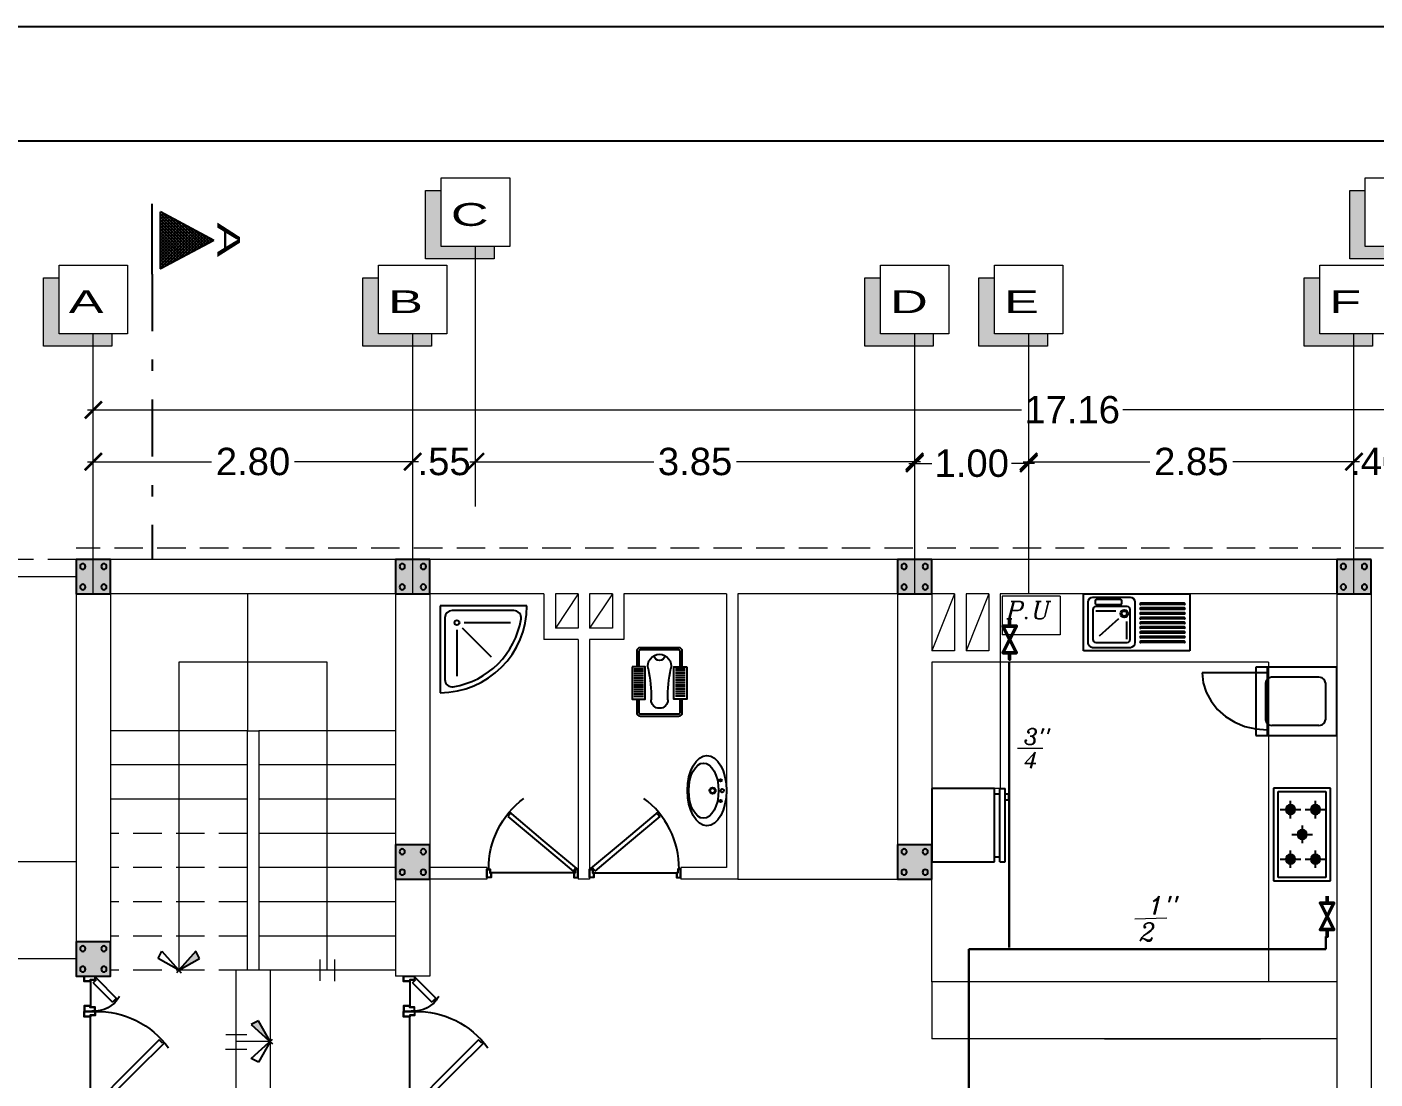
# Model space of a CAD drawing. Header units: millimetres. Extents: x 2647 to 3008, y 1750 to 1934.
# Drawn here: x 2853.67 to 2865.49, y 1867.25 to 1876.47 of the extents above; entities that cross this region are included whole.
import ezdxf

# ---------------------------------------------------------------- set-up
doc = ezdxf.new("R2010")
doc.units = ezdxf.units.MM
for name, pattern in [('ACAD_ISO02W100', [15, 12, -3]), ('DASHDOT', [1, 0.5, -0.25, 0, -0.25]), ('HIDDEN', [0.375, 0.25, -0.125])]:
    doc.linetypes.add(name, pattern=pattern)
for name, color, linetype, lineweight in [('.1', 164, 'Continuous', 5), ('0000eleman', 4, 'Continuous', 13), ('E-elec', 140, 'Continuous', 5)]:
    doc.layers.add(name, color=color, linetype=linetype, lineweight=lineweight)
doc.layers.add('01', color=1, linetype='Continuous')
doc.layers.add('D', color=135, linetype='Continuous')
doc.styles.add('ITALIC', font='ITALIC.SHX', dxfattribs={"oblique": 15})
doc.styles.add('ITALICC', font='italicc')
doc.styles.add('KA', font='swissck.ttf', dxfattribs={"oblique": 15, "height": 0.25})
doc.styles.get("Standard").update_dxf_attribs({"font": 'arial.ttf'})
doc.dimstyles.new('STANDARD$0', dxfattribs={"dimtxt": 0.15, "dimasz": 0.05, "dimexe": 0.05, "dimexo": 0.05, "dimgap": 0.05, "dimtad": 0, "dimzin": 0, "dimdsep": 46, "dimtxsty": 'Standard', "dimblk": 'DOT', "dimcen": 0.05, "dimdle": 0.05, "dimclrd": 256, "dimclre": 256, "dimclrt": 7, "dimadec": 0, "dimazin": 0, "dimtfac": 1, "dimtix": 1, "dimtofl": 0, "dimtmove": 1, "dimatfit": 0, "dimldrblk": 'OBLIQUE', "dimfxl": 0.05, "dimtolj": 1, "dimtzin": 0, "dimlwd": -1, "dimlwe": -1, "dimarcsym": 0})
pattern_1 = [(0, (1000000, 1000000), (0, 1000000), [1e-05, -1000000])]

# ---------------------------------------------------------------- blocks, each defined once
blk = doc.blocks.new('*X9')
at = {"color": 0}
for p, q in [((5.78, 15.379), (6.01, 15.609)), ((5.841, 15.493), (5.992, 15.644)), ((5.903, 15.608), (5.973, 15.678)), ((6.113, 15.419), (5.91, 15.621)), ((6.051, 15.533), (5.929, 15.656)), ((5.99, 15.648), (5.947, 15.69)), ((5.472, 14.806), (6.103, 15.437)), ((5.497, 14.778), (6.122, 15.402)), ((5.534, 14.92), (6.085, 15.471)), ((5.55, 14.778), (6.14, 15.368)), ((5.595, 15.035), (6.066, 15.506)), ((5.657, 15.149), (6.047, 15.54)), ((5.718, 15.264), (6.029, 15.575)), ((6.382, 14.778), (5.78, 15.38)), ((6.435, 14.778), (5.799, 15.414)), ((6.42, 14.846), (5.817, 15.449)), ((6.359, 14.96), (5.836, 15.483)), ((6.297, 15.075), (5.854, 15.518)), ((6.236, 15.189), (5.873, 15.552)), ((6.174, 15.304), (5.891, 15.587)), ((5.603, 14.778), (6.159, 15.333)), ((6.011, 14.778), (5.651, 15.138)), ((5.656, 14.778), (6.177, 15.299)), ((6.064, 14.778), (5.669, 15.173)), ((6.117, 14.778), (5.688, 15.207)), ((6.17, 14.778), (5.706, 15.242)), ((5.709, 14.778), (6.196, 15.264)), ((6.223, 14.778), (5.725, 15.276)), ((6.276, 14.778), (5.743, 15.311)), ((6.329, 14.778), (5.762, 15.345)), ((5.762, 14.778), (6.214, 15.23)), ((5.815, 14.778), (6.233, 15.195)), ((5.868, 14.778), (6.251, 15.161)), ((5.921, 14.778), (6.27, 15.126)), ((5.64, 14.778), (5.521, 14.897)), ((5.693, 14.778), (5.539, 14.931)), ((5.746, 14.778), (5.558, 14.966)), ((5.799, 14.778), (5.576, 15)), ((5.852, 14.778), (5.595, 15.035)), ((5.905, 14.778), (5.614, 15.069)), ((5.958, 14.778), (5.632, 15.104)), ((5.974, 14.778), (6.288, 15.092)), ((6.027, 14.778), (6.307, 15.057)), ((6.08, 14.778), (6.325, 15.023)), ((6.133, 14.778), (6.344, 14.988)), ((6.186, 14.778), (6.362, 14.954)), ((6.239, 14.778), (6.381, 14.919)), ((5.481, 14.778), (5.465, 14.793)), ((5.534, 14.778), (5.484, 14.828)), ((5.587, 14.778), (5.502, 14.862)), ((6.292, 14.778), (6.399, 14.885)), ((6.345, 14.778), (6.418, 14.85)), ((6.399, 14.778), (6.437, 14.816)), ((6.452, 14.778), (6.455, 14.781))]:
    blk.add_line(p, q, dxfattribs=at)
blk = doc.blocks.new('SEC1')
for p, q in [((2.795, 0.54), (2.545, 0.074)), ((2.795, 0.54), (3.045, 0.074)), ((2.5, 0), (3.115, 0)), ((2.545, 0.074), (3.045, 0.074))]:
    blk.add_line(p, q)
at = {"linetype": 'DASHDOT'}
blk.add_line((2.5, 0), (0, 0), dxfattribs=at)
at = {"xscale": -0.5, "yscale": 0.5, "zscale": 0.5}
blk.add_blockref('*X9', (5.773, -7.315), dxfattribs=at)
blk = doc.blocks.new('door 100 40 ali')
at = {"color": 0, "linetype": 'Continuous'}
for p, q in [((0.383, 0.407), (0.754, 0.719)), ((0.77, 0.67), (0.413, 0.371)), ((0.759, 0.713), (0.744, 0.701)), ((0.745, 0.7), (0.77, 0.67)), ((0.014, 0.098), (0.383, 0.407)), ((0.413, 0.371), (0.056, 0.071)), ((0.031, 0.102), (0.019, 0.092)), ((0.056, 0.071), (0.031, 0.102))]:
    blk.add_line(p, q, dxfattribs=at)
blk.add_line((0.014, 0.098), (0.019, 0.092))
at = {"color": 0}
blk.add_line((0.046, 0.052), (0.954, 0.052), dxfattribs=at)
at = {"color": 0, "linetype": 'Continuous'}
for points in [[(0.046, 0.052), (0.046, 0), (0, 0), (0, 0.092), (0.034, 0.092), (0.034, 0.052)], [(0.044, 0.051), (0.044, 0.002), (0.002, 0.002), (0.002, 0.09), (0.032, 0.09), (0.032, 0.051)], [(0.954, 0.052), (0.954, 0), (1, 0), (1, 0.092), (0.966, 0.092), (0.966, 0.052)], [(0.956, 0.051), (0.956, 0.002), (0.998, 0.002), (0.998, 0.09), (0.968, 0.09), (0.968, 0.051)]]:
    blk.add_lwpolyline(points, close=True, dxfattribs=at)
blk.add_arc((0.029, 0.103), 0.951, 359.3821, 53.5532, dxfattribs=at)
blk = doc.blocks.new('DBLDR120K')
at = {"linetype": 'Continuous'}
for p, q in [((-1.18, -0.096), (-1.186, -0.102)), ((-1.186, -0.102), (-0.995, -0.293)), ((-1.169, -0.107), (-1.18, -0.096)), ((-1.14, -0.078), (-1.169, -0.107)), ((-0.403, -0.42), (-0.06, -0.078)), ((-0.014, -0.102), (-0.368, -0.455)), ((-0.06, -0.078), (-0.031, -0.107)), ((-0.031, -0.107), (-0.02, -0.096)), ((-0.02, -0.096), (-0.014, -0.102)), ((-1, -0.276), (-0.971, -0.247)), ((-0.989, -0.287), (-1, -0.276)), ((-0.995, -0.293), (-0.989, -0.287)), ((-0.639, -0.657), (-0.403, -0.42)), ((-0.368, -0.455), (-0.615, -0.703)), ((-0.61, -0.686), (-0.639, -0.657)), ((-0.621, -0.697), (-0.61, -0.686)), ((-0.615, -0.703), (-0.621, -0.697))]:
    blk.add_line(p, q, dxfattribs=at)
for p, q in [((-1.152, -0.055), (-0.938, -0.055)), ((-1.14, -0.078), (-0.971, -0.247)), ((-0.048, -0.055), (-0.842, -0.055))]:
    blk.add_line(p, q)
for points in [[(-1.152, -0.055), (-1.152, 0), (-1.2, 0), (-1.2, -0.096), (-1.164, -0.096), (-1.164, -0.055)], [(-0.938, -0.055), (-0.938, 0), (-0.89, 0), (-0.89, -0.096), (-0.926, -0.096), (-0.926, -0.055)], [(-0.842, -0.055), (-0.842, 0), (-0.89, 0), (-0.89, -0.096), (-0.854, -0.096), (-0.854, -0.055)], [(-0.048, -0.055), (-0.048, 0), (0, 0), (0, -0.096), (-0.036, -0.096), (-0.036, -0.055)], [(-1.154, -0.053), (-1.154, -0.002), (-1.198, -0.002), (-1.198, -0.094), (-1.166, -0.094), (-1.166, -0.053)], [(-0.936, -0.053), (-0.936, -0.002), (-0.892, -0.002), (-0.892, -0.094), (-0.924, -0.094), (-0.924, -0.053)], [(-0.844, -0.053), (-0.844, -0.002), (-0.888, -0.002), (-0.888, -0.094), (-0.856, -0.094), (-0.856, -0.053)], [(-0.046, -0.053), (-0.046, -0.002), (-0.002, -0.002), (-0.002, -0.094), (-0.034, -0.094), (-0.034, -0.053)]]:
    blk.add_lwpolyline(points, close=True, dxfattribs=at)
for centre, radius, start, end in [((-1.665, -0.111), 0.776, 8.0415, 8.1907), ((-0.114, -0.111), 0.776, 171.8093, 171.9585), ((-1.154, -0.082), 0.264, 300.4974, 3.1415), ((-0.114, -0.111), 0.776, 178.9285, 233.9661)]:
    blk.add_arc(centre, radius, start, end)
blk = doc.blocks.new('FL3')
blk.add_hatch(color=256).paths.add_polyline_path([(0, 0), (0.149, -0.167), (0.181, -0.102)])
for p, q in [((0, 0), (-0.181, -0.102)), ((-0.149, -0.167), (0.02, 0.022)), ((0.149, -0.167), (-0.02, 0.022)), ((0, 0), (0.181, -0.102)), ((-0.181, -0.102), (-0.149, -0.167)), ((0.181, -0.102), (0.149, -0.167))]:
    blk.add_line(p, q)
blk = doc.blocks.new('SHENAJ')
blk.add_hatch(color=256).paths.add_polyline_path([(0, 0.25), (-0.25, 0.25), (-0.25, 0), (0, 0)])
blk.add_lwpolyline([(-0.25, 0.25), (0, 0.25), (0, 0), (-0.25, 0)], close=True)
for centre in [(-0.2021, 0.2), (-0.0479, 0.2), (-0.2021, 0.05), (-0.0479, 0.05)]:
    blk.add_circle(centre, 0.02)
blk = doc.blocks.new('_ArchTick')
at = {"color": 0, "linetype": 'ByBlock', "const_width": 0.15}
blk.add_lwpolyline([(-0.5, -0.5), (0.5, 0.5)], dxfattribs=at)
blk = doc.blocks.new('*D221')
at = {"layer": '.1', "ltscale": 0.9, "transparency": 16777216}
for p, q in [((2854.254, 1873.112), (2854.254, 1873.312)), ((2871.414, 1873.112), (2871.414, 1873.312)), ((2854.204, 1873.112), (2862.391, 1873.112)), ((2871.464, 1873.112), (2863.278, 1873.112))]:
    blk.add_line(p, q, dxfattribs=at)
at = {"layer": 'Defpoints', "color": 0, "ltscale": 0.9, "transparency": 16777216}
for p in [(2854.254, 1873.092), (2871.414, 1873.112), (2871.414, 1873.092)]:
    blk.add_point(p, dxfattribs=at)
at = {"layer": '.1', "ltscale": 0.9, "transparency": 16777216, "xscale": 0.15, "yscale": 0.15, "zscale": 0.15, "rotation": 180}
blk.add_blockref('_ArchTick', (2854.254, 1873.112), dxfattribs=at)
at = {"layer": '.1', "ltscale": 0.9, "transparency": 16777216, "xscale": 0.15, "yscale": 0.15, "zscale": 0.15}
blk.add_blockref('_ArchTick', (2871.414, 1873.112), dxfattribs=at)
at = {"layer": '.1', "color": 7, "lineweight": 5, "ltscale": 0.9, "transparency": 16777216, "insert": (2862.834, 1873.112), "char_height": 0.24, "attachment_point": 5}
blk.add_mtext('17.16', dxfattribs=at)
blk = doc.blocks.new('*D222')
at = {"layer": '.1', "ltscale": 0.9, "transparency": 16777216}
for p, q in [((2854.254, 1872.658), (2854.254, 1872.858)), ((2857.054, 1872.658), (2857.054, 1872.858)), ((2854.204, 1872.658), (2855.291, 1872.658)), ((2857.104, 1872.658), (2856.018, 1872.658))]:
    blk.add_line(p, q, dxfattribs=at)
at = {"layer": 'Defpoints', "color": 0, "ltscale": 0.9, "transparency": 16777216}
for p in [(2857.054, 1872.658), (2854.254, 1872.639), (2857.054, 1872.639)]:
    blk.add_point(p, dxfattribs=at)
at = {"layer": '.1', "ltscale": 0.9, "transparency": 16777216, "xscale": 0.15, "yscale": 0.15, "zscale": 0.15, "rotation": 180}
blk.add_blockref('_ArchTick', (2854.254, 1872.658), dxfattribs=at)
at = {"layer": '.1', "ltscale": 0.9, "transparency": 16777216, "xscale": 0.15, "yscale": 0.15, "zscale": 0.15}
blk.add_blockref('_ArchTick', (2857.054, 1872.658), dxfattribs=at)
at = {"layer": '.1', "color": 7, "lineweight": 5, "ltscale": 0.9, "transparency": 16777216, "insert": (2855.654, 1872.658), "char_height": 0.24, "attachment_point": 5}
blk.add_mtext('2.80', dxfattribs=at)
blk = doc.blocks.new('*D223')
at = {"layer": '.1', "ltscale": 0.9, "transparency": 16777216}
for p, q in [((2857.054, 1872.658), (2857.054, 1872.858)), ((2857.604, 1872.658), (2857.604, 1872.858)), ((2857.054, 1872.658), (2856.904, 1872.658)), ((2857.604, 1872.658), (2857.754, 1872.658))]:
    blk.add_line(p, q, dxfattribs=at)
at = {"layer": 'Defpoints', "color": 0, "ltscale": 0.9, "transparency": 16777216}
for p in [(2857.604, 1872.658), (2857.604, 1872.658), (2857.054, 1872.639)]:
    blk.add_point(p, dxfattribs=at)
at = {"layer": '.1', "ltscale": 0.9, "transparency": 16777216, "xscale": 0.15, "yscale": 0.15, "zscale": 0.15}
blk.add_blockref('_ArchTick', (2857.054, 1872.658), dxfattribs=at)
at = {"layer": '.1', "ltscale": 0.9, "transparency": 16777216, "xscale": 0.15, "yscale": 0.15, "zscale": 0.15, "rotation": 180}
blk.add_blockref('_ArchTick', (2857.604, 1872.658), dxfattribs=at)
at = {"layer": '.1', "color": 7, "lineweight": 5, "ltscale": 0.9, "transparency": 16777216, "insert": (2857.329, 1872.658), "char_height": 0.24, "attachment_point": 5}
blk.add_mtext('.55', dxfattribs=at)
blk = doc.blocks.new('*D224')
at = {"layer": '.1', "ltscale": 0.9, "transparency": 16777216}
for p, q in [((2857.604, 1872.658), (2857.604, 1872.858)), ((2861.454, 1872.658), (2861.454, 1872.858)), ((2857.554, 1872.658), (2859.167, 1872.658)), ((2861.504, 1872.658), (2859.892, 1872.658))]:
    blk.add_line(p, q, dxfattribs=at)
at = {"layer": 'Defpoints', "color": 0, "ltscale": 0.9, "transparency": 16777216}
for p in [(2857.604, 1872.658), (2861.454, 1872.658), (2861.454, 1872.658)]:
    blk.add_point(p, dxfattribs=at)
at = {"layer": '.1', "ltscale": 0.9, "transparency": 16777216, "xscale": 0.15, "yscale": 0.15, "zscale": 0.15, "rotation": 180}
blk.add_blockref('_ArchTick', (2857.604, 1872.658), dxfattribs=at)
at = {"layer": '.1', "ltscale": 0.9, "transparency": 16777216, "xscale": 0.15, "yscale": 0.15, "zscale": 0.15}
blk.add_blockref('_ArchTick', (2861.454, 1872.658), dxfattribs=at)
at = {"layer": '.1', "color": 7, "lineweight": 5, "ltscale": 0.9, "transparency": 16777216, "insert": (2859.529, 1872.658), "char_height": 0.24, "attachment_point": 5}
blk.add_mtext('3.85', dxfattribs=at)
blk = doc.blocks.new('*D225')
at = {"layer": '.1', "ltscale": 0.9, "transparency": 16777216}
for p, q in [((2862.454, 1872.658), (2862.454, 1872.858)), ((2865.304, 1872.658), (2865.304, 1872.858)), ((2862.404, 1872.658), (2863.515, 1872.658)), ((2865.354, 1872.658), (2864.244, 1872.658))]:
    blk.add_line(p, q, dxfattribs=at)
at = {"layer": 'Defpoints', "color": 0, "ltscale": 0.9, "transparency": 16777216}
for p in [(2862.454, 1872.658), (2865.304, 1872.658), (2865.304, 1872.658)]:
    blk.add_point(p, dxfattribs=at)
at = {"layer": '.1', "ltscale": 0.9, "transparency": 16777216, "xscale": 0.15, "yscale": 0.15, "zscale": 0.15, "rotation": 180}
blk.add_blockref('_ArchTick', (2862.454, 1872.658), dxfattribs=at)
at = {"layer": '.1', "ltscale": 0.9, "transparency": 16777216, "xscale": 0.15, "yscale": 0.15, "zscale": 0.15}
blk.add_blockref('_ArchTick', (2865.304, 1872.658), dxfattribs=at)
at = {"layer": '.1', "color": 7, "lineweight": 5, "ltscale": 0.9, "transparency": 16777216, "insert": (2863.879, 1872.658), "char_height": 0.24, "attachment_point": 5}
blk.add_mtext('2.85', dxfattribs=at)
blk = doc.blocks.new('*D226')
at = {"layer": '.1', "ltscale": 0.9, "transparency": 16777216}
for p, q in [((2865.304, 1872.658), (2865.304, 1872.858)), ((2865.704, 1872.658), (2865.704, 1872.858)), ((2865.304, 1872.658), (2865.154, 1872.658)), ((2865.704, 1872.658), (2865.854, 1872.658))]:
    blk.add_line(p, q, dxfattribs=at)
at = {"layer": 'Defpoints', "color": 0, "ltscale": 0.9, "transparency": 16777216}
for p in [(2865.304, 1872.658), (2865.704, 1872.658), (2865.704, 1872.658)]:
    blk.add_point(p, dxfattribs=at)
at = {"layer": '.1', "ltscale": 0.9, "transparency": 16777216, "xscale": 0.15, "yscale": 0.15, "zscale": 0.15}
blk.add_blockref('_ArchTick', (2865.304, 1872.658), dxfattribs=at)
at = {"layer": '.1', "ltscale": 0.9, "transparency": 16777216, "xscale": 0.15, "yscale": 0.15, "zscale": 0.15, "rotation": 180}
blk.add_blockref('_ArchTick', (2865.704, 1872.658), dxfattribs=at)
at = {"layer": '.1', "color": 7, "lineweight": 5, "ltscale": 0.9, "transparency": 16777216, "insert": (2865.504, 1872.658), "char_height": 0.24, "attachment_point": 5}
blk.add_mtext('.40', dxfattribs=at)
blk = doc.blocks.new('REFREJRATOR')
at = {"linetype": 'Continuous'}
for p, q in [((0, 0), (-0.643, 0)), ((-0.643, 0), (-0.643, -0.551)), ((0, -0.551), (0, 0)), ((-0.643, -0.551), (0, -0.551)), ((-0.597, -0.551), (-0.597, -0.597)), ((-0.046, -0.551), (-0.046, -0.597)), ((-0.643, -0.597), (-0.643, -0.643)), ((-0.643, -0.597), (0, -0.597)), ((-0.643, -0.643), (0, -0.643)), ((-0.101, -0.671), (-0.101, -0.643)), ((-0.047, -0.671), (-0.101, -0.671)), ((-0.047, -0.643), (-0.047, -0.671)), ((0, -0.597), (0, -0.643))]:
    blk.add_line(p, q, dxfattribs=at)
blk = doc.blocks.new('G')
at = {"linetype": 'Continuous'}
h = blk.add_hatch(color=0, dxfattribs=at)
h.paths.add_polyline_path([(0.188, -0.191), (0.188, -0.149), (0.23, -0.149, -0.414214)])
h.paths.add_polyline_path([(0.23, -0.149), (0.188, -0.149), (0.188, -0.107, -0.414214)])
h.paths.add_polyline_path([(0.188, -0.149), (0.146, -0.149, -0.414214), (0.188, -0.107)])
h.paths.add_polyline_path([(0.188, -0.191, -0.414214), (0.146, -0.149), (0.188, -0.149)])
h = blk.add_hatch(color=0, dxfattribs=at)
h.paths.add_polyline_path([(0.623, -0.191), (0.623, -0.149), (0.665, -0.149, -0.414214)])
h.paths.add_polyline_path([(0.665, -0.149), (0.623, -0.149), (0.623, -0.107, -0.414214)])
h.paths.add_polyline_path([(0.623, -0.149), (0.582, -0.149, -0.414214), (0.623, -0.107)])
h.paths.add_polyline_path([(0.623, -0.191, -0.414214), (0.582, -0.149), (0.623, -0.149)])
h = blk.add_hatch(color=0, dxfattribs=at)
h.paths.add_polyline_path([(0.406, -0.209), (0.406, -0.251), (0.447, -0.251, 0.414214)])
h.paths.add_polyline_path([(0.447, -0.251), (0.406, -0.251), (0.406, -0.292, 0.414214)])
h.paths.add_polyline_path([(0.406, -0.251), (0.364, -0.251, 0.414214), (0.406, -0.292)])
h.paths.add_polyline_path([(0.406, -0.209, 0.414214), (0.364, -0.251), (0.406, -0.251)])
h = blk.add_hatch(color=0, dxfattribs=at)
h.paths.add_polyline_path([(0.188, -0.328), (0.188, -0.369), (0.23, -0.369, 0.414214)])
h.paths.add_polyline_path([(0.23, -0.369), (0.188, -0.369), (0.188, -0.411, 0.414214)])
h.paths.add_polyline_path([(0.188, -0.369), (0.146, -0.369, 0.414214), (0.188, -0.411)])
h.paths.add_polyline_path([(0.188, -0.328, 0.414214), (0.146, -0.369), (0.188, -0.369)])
h = blk.add_hatch(color=0, dxfattribs=at)
h.paths.add_polyline_path([(0.623, -0.328), (0.623, -0.369), (0.665, -0.369, 0.414214)])
h.paths.add_polyline_path([(0.665, -0.369), (0.623, -0.369), (0.623, -0.411, 0.414214)])
h.paths.add_polyline_path([(0.623, -0.369), (0.582, -0.369, 0.414214), (0.623, -0.411)])
h.paths.add_polyline_path([(0.623, -0.328, 0.414214), (0.582, -0.369), (0.623, -0.369)])
at = {"color": 0, "linetype": 'Continuous'}
for p, q in [((0, 0), (0.812, 0)), ((0, -0.5), (0, 0)), ((0.812, 0), (0.812, -0.5)), ((0.782, -0.042), (0.03, -0.042)), ((0.03, -0.042), (0.03, -0.459)), ((0.188, -0.059), (0.188, -0.239)), ((0.623, -0.059), (0.623, -0.239)), ((0.782, -0.459), (0.782, -0.042)), ((0.265, -0.149), (0.112, -0.149)), ((0.406, -0.161), (0.406, -0.341)), ((0.7, -0.149), (0.547, -0.149)), ((0.188, -0.279), (0.188, -0.459)), ((0.329, -0.251), (0.482, -0.251)), ((0.623, -0.279), (0.623, -0.459)), ((0.03, -0.459), (0.782, -0.459)), ((0.265, -0.369), (0.112, -0.369)), ((0.7, -0.369), (0.547, -0.369)), ((0.812, -0.5), (0, -0.5))]:
    blk.add_line(p, q, dxfattribs=at)
for centre in [(0.188, -0.149), (0.623, -0.149), (0.406, -0.251), (0.188, -0.369), (0.623, -0.369)]:
    blk.add_circle(centre, 0.0417, dxfattribs=at)
blk = doc.blocks.new('S')
at = {"color": 0, "linetype": 'Continuous'}
for p, q in [((-0.5, 0), (-0.5, 0.932)), ((-0.5, 0.932), (0, 0.932)), ((-0.419, 0.884), (-0.419, 0.501)), ((-0.406, 0.884), (-0.406, 0.501)), ((-0.377, 0.884), (-0.377, 0.501)), ((-0.364, 0.884), (-0.364, 0.501)), ((-0.335, 0.884), (-0.335, 0.501)), ((-0.323, 0.884), (-0.323, 0.501)), ((-0.294, 0.884), (-0.294, 0.501)), ((-0.281, 0.884), (-0.281, 0.501)), ((-0.252, 0.884), (-0.252, 0.501)), ((-0.239, 0.884), (-0.239, 0.501)), ((-0.21, 0.884), (-0.21, 0.501)), ((-0.198, 0.884), (-0.198, 0.501)), ((-0.169, 0.884), (-0.169, 0.501)), ((-0.156, 0.884), (-0.156, 0.501)), ((-0.127, 0.884), (-0.127, 0.501)), ((-0.114, 0.884), (-0.114, 0.501)), ((-0.085, 0.884), (-0.085, 0.501)), ((-0.073, 0.884), (-0.073, 0.501)), ((0, 0.932), (0, 0)), ((-0.469, 0.411), (-0.469, 0.08)), ((-0.073, 0.453), (-0.427, 0.453)), ((-0.389, 0.383), (-0.389, 0.107)), ((-0.1, 0.409), (-0.363, 0.409)), ((-0.259, 0.377), (-0.103, 0.377)), ((-0.075, 0.107), (-0.075, 0.383)), ((-0.031, 0.08), (-0.031, 0.411)), ((-0.452, 0.324), (-0.452, 0.114)), ((-0.42, 0.336), (-0.44, 0.336)), ((-0.408, 0.114), (-0.408, 0.324)), ((-0.347, 0.283), (-0.347, 0.109)), ((-0.132, 0.141), (-0.284, 0.309)), ((0, 0), (-0.5, 0)), ((-0.44, 0.102), (-0.42, 0.102)), ((-0.427, 0.038), (-0.073, 0.038)), ((-0.363, 0.081), (-0.1, 0.081))]:
    blk.add_line(p, q, dxfattribs=at)
for radius in [0.034, 0.0223]:
    blk.add_circle((-0.327, 0.357), radius, dxfattribs=at)
for centre, radius, start, end in [((-0.412, 0.884), 0.00625, 360, 180), ((-0.371, 0.884), 0.00625, 360, 180), ((-0.329, 0.884), 0.00625, 360, 180), ((-0.287, 0.884), 0.00625, 360, 180), ((-0.246, 0.884), 0.00625, 360, 180), ((-0.204, 0.884), 0.00625, 360, 180), ((-0.162, 0.884), 0.00625, 360, 180), ((-0.121, 0.884), 0.00625, 360, 180), ((-0.079, 0.884), 0.00625, 360, 180), ((-0.412, 0.501), 0.00625, 180, 0), ((-0.371, 0.501), 0.00625, 180, 0), ((-0.329, 0.501), 0.00625, 180, 0), ((-0.287, 0.501), 0.00625, 180, 0), ((-0.246, 0.501), 0.00625, 180, 0), ((-0.204, 0.501), 0.00625, 180, 0), ((-0.162, 0.501), 0.00625, 180, 0), ((-0.121, 0.501), 0.00625, 180, 0), ((-0.079, 0.501), 0.00625, 180, 0), ((-0.427, 0.411), 0.0418, 90, 180), ((-0.363, 0.383), 0.0257, 90, 180), ((-0.1, 0.383), 0.0257, 0, 90), ((-0.073, 0.411), 0.0418, 0, 90), ((-0.44, 0.324), 0.0124, 90, 180), ((-0.42, 0.324), 0.0124, 0, 90), ((-0.427, 0.08), 0.0418, 180, 270), ((-0.44, 0.114), 0.0124, 180, 270), ((-0.42, 0.114), 0.0124, 270, 0), ((-0.363, 0.107), 0.0257, 180, 270), ((-0.1, 0.107), 0.0257, 270, 0), ((-0.073, 0.08), 0.0418, 270, 0)]:
    blk.add_arc(centre, radius, start, end, dxfattribs=at)
blk = doc.blocks.new('PL_WASHERDRYER_VERT')
at = {"linetype": 'Continuous'}
h = blk.add_hatch(dxfattribs=at)
h.set_pattern_fill('EMPTY_FILL', color=0, scale=1000000.0, style=0)
h.set_pattern_definition(pattern_1)
h.paths.add_polyline_path([(0, 0.71), (0.6, 0.71), (0.6, 0), (0, 0)], flags=0)
at = {"color": 0, "linetype": 'ByBlock'}
for p, q in [((0.6, 0.71), (0, 0.71)), ((0, 0.71), (0, 0)), ((0.6, 0), (0.6, 0.71)), ((0.137, 0.611), (0.463, 0.611)), ((0.087, 0.554), (0.087, 0.138)), ((0.512, 0.554), (0.512, 0.142)), ((0, 0.099), (0.6, 0.099)), ((0, 0), (0.6, 0)), ((0.05, 0.099), (0.05, -0.469)), ((0.142, 0.085), (0.463, 0.085))]:
    blk.add_line(p, q, dxfattribs=at)
for points in [[(0.137, 0.611), (0.112, 0.603), (0.094, 0.582), (0.087, 0.554)], [(0.512, 0.554), (0.506, 0.582), (0.488, 0.603), (0.463, 0.611)], [(0.087, 0.138), (0.096, 0.11), (0.116, 0.091), (0.142, 0.085)], [(0.463, 0.085), (0.488, 0.093), (0.506, 0.114), (0.512, 0.142)], [(0.05, -0.469), (0.137, -0.46), (0.221, -0.434), (0.3, -0.392), (0.371, -0.336), (0.433, -0.266), (0.483, -0.185), (0.52, -0.095), (0.542, 0.001), (0.55, 0.099)]]:
    blk.add_lwpolyline(points, dxfattribs=at)
blk = doc.blocks.new('RUSHY03')
at = {"linetype": 'Continuous'}
for centre, radius in [((0, 0), 0.015), ((-0.09, -0.014), 0.01), ((0, -0.085), 0.0273), ((0, -0.085), 0.021), ((0.09, -0.014), 0.01)]:
    blk.add_circle(centre, radius, dxfattribs=at)
for centre, major_axis, ratio in [((0, -0.134), (0.308, 0), 0.556234), ((0, -0.163), (0.242, 0), 0.538462)]:
    blk.add_ellipse(centre, major_axis=major_axis, ratio=ratio, dxfattribs=at)
blk = doc.blocks.new('KHALAF')
at = {"linetype": 'Continuous'}
for p, q in [((-0.462, -0.185), (-0.378, -0.185)), ((-0.462, -0.205), (-0.378, -0.205)), ((-0.462, -0.225), (-0.378, -0.225)), ((-0.013, -0.185), (-0.097, -0.185)), ((-0.013, -0.205), (-0.097, -0.205)), ((-0.013, -0.225), (-0.097, -0.225)), ((-0.462, -0.245), (-0.378, -0.245)), ((-0.462, -0.265), (-0.378, -0.265)), ((-0.462, -0.285), (-0.378, -0.285)), ((-0.462, -0.305), (-0.378, -0.305)), ((-0.462, -0.325), (-0.378, -0.325)), ((-0.462, -0.345), (-0.378, -0.345)), ((-0.013, -0.245), (-0.097, -0.245)), ((-0.013, -0.265), (-0.097, -0.265)), ((-0.013, -0.285), (-0.097, -0.285)), ((-0.013, -0.305), (-0.097, -0.305)), ((-0.013, -0.325), (-0.097, -0.325)), ((-0.013, -0.345), (-0.097, -0.345)), ((-0.462, -0.365), (-0.378, -0.365)), ((-0.462, -0.385), (-0.378, -0.385)), ((-0.462, -0.405), (-0.378, -0.405)), ((-0.462, -0.425), (-0.378, -0.425)), ((-0.013, -0.365), (-0.097, -0.365)), ((-0.013, -0.385), (-0.097, -0.385)), ((-0.013, -0.405), (-0.097, -0.405)), ((-0.013, -0.425), (-0.097, -0.425))]:
    blk.add_line(p, q, dxfattribs=at)
for points in [[(-0.438, -0.168), (-0.438, -0.031, -0.414214), (-0.408, -0.001), (-0.068, -0.001, -0.414214), (-0.038, -0.031), (-0.038, -0.168, -0.414214)], [(-0.418, -0.168), (-0.418, -0.031, -0.414214), (-0.408, -0.021), (-0.068, -0.021, -0.414214), (-0.058, -0.031), (-0.058, -0.168, -0.414214)], [(-0.038, -0.453), (-0.038, -0.571, -0.414214), (-0.068, -0.601), (-0.408, -0.601, -0.414214), (-0.438, -0.571), (-0.438, -0.453)], [(-0.058, -0.453), (-0.058, -0.571, -0.414214), (-0.068, -0.581), (-0.408, -0.581, -0.414214), (-0.418, -0.571)], [(-0.418, -0.571), (-0.418, -0.453, -0.414214)]]:
    blk.add_lwpolyline(points, format="xyb", dxfattribs=at)
for points in [[(-0.477, -0.168), (-0.477, -0.453), (-0.364, -0.453), (-0.364, -0.168)], [(0.002, -0.168), (0.002, -0.453), (-0.111, -0.453), (-0.111, -0.168)]]:
    blk.add_lwpolyline(points, close=True, dxfattribs=at)
for centre, radius, start, end in [((-0.238, -0.162), 0.103, 90, 192.2454), ((-0.238, -0.065), 0.0484, 186.9447, 353.0553), ((-0.238, -0.162), 0.103, 347.7546, 90), ((-1.509, -0.438), 1.199, 359.0688, 12.2454), ((1.034, -0.438), 1.199, 167.7546, 180.9312), ((-0.238, -0.459), 0.0733, 179.0688, 270), ((-0.238, -0.459), 0.0733, 270, 0.9312)]:
    blk.add_arc(centre, radius, start, end, dxfattribs=at)
blk = doc.blocks.new('PL_SHOWER_TRAY_CORNER')
at = {"linetype": 'Continuous'}
h = blk.add_hatch(dxfattribs=at)
h.set_pattern_fill('EMPTY_FILL', color=0, scale=1000000.0, style=0)
h.set_pattern_definition(pattern_1)
h.paths.add_polyline_path([(-0.45, 0), (-0.45, 0.9, -0.414214), (0.45, 0)], flags=0)
at = {"color": 0, "linetype": 'ByBlock'}
for p, q in [((-0.45, 0.9), (-0.45, 0)), ((-0.4, 0.765), (-0.4, 0.125)), ((-0.275, 0.25), (-0.275, 0.729)), ((-0.222, 0.228), (0.08, 0.53)), ((-0.2, 0.175), (0.279, 0.175)), ((-0.45, 0), (0.45, 0)), ((-0.325, 0.05), (0.315, 0.05))]:
    blk.add_line(p, q, dxfattribs=at)
blk.add_circle((-0.275, 0.175), 0.025, dxfattribs=at)
for centre, radius, start, end in [((-0.45, 0), 0.9, 360, 90), ((-0.325, 0.765), 0.075, 80.7182, 180), ((-0.45, 0), 0.85, 9.2818, 80.7182), ((-0.325, 0.125), 0.075, 180, 270), ((0.315, 0.125), 0.075, 270, 9.2818)]:
    blk.add_arc(centre, radius, start, end, dxfattribs=at)
blk = doc.blocks.new('*D236')
at = {"layer": '.1', "ltscale": 0.9, "transparency": 16777216}
for p, q in [((2861.454, 1872.643), (2861.454, 1872.843)), ((2862.454, 1872.643), (2862.454, 1872.843)), ((2861.404, 1872.643), (2861.604, 1872.643)), ((2862.504, 1872.643), (2862.304, 1872.643))]:
    blk.add_line(p, q, dxfattribs=at)
at = {"layer": 'Defpoints', "color": 0, "ltscale": 0.9, "transparency": 16777216}
for p in [(2861.454, 1872.571), (2862.454, 1872.643), (2862.454, 1872.571)]:
    blk.add_point(p, dxfattribs=at)
at = {"layer": '.1', "ltscale": 0.9, "transparency": 16777216, "xscale": 0.15, "yscale": 0.15, "zscale": 0.15, "rotation": 180}
blk.add_blockref('_ArchTick', (2861.454, 1872.643), dxfattribs=at)
at = {"layer": '.1', "ltscale": 0.9, "transparency": 16777216, "xscale": 0.15, "yscale": 0.15, "zscale": 0.15}
blk.add_blockref('_ArchTick', (2862.454, 1872.643), dxfattribs=at)
at = {"layer": '.1', "color": 7, "lineweight": 5, "ltscale": 0.9, "transparency": 16777216, "insert": (2861.954, 1872.643), "char_height": 0.24, "attachment_point": 5}
blk.add_mtext('1.00', dxfattribs=at)
blk = doc.blocks.new('A$C6A796476')
at = {"color": 4}
for p, q in [((-0.4, 0.3), (-0.4, -0.3)), ((-0.4, 0.3), (0, 0.3)), ((0, 0.3), (0, -0.3)), ((-0.4, -0.3), (0, -0.3))]:
    blk.add_line(p, q, dxfattribs=at)
at = {"color": 4, "linetype": 'Continuous', "style": 'ITALICC'}
blk.add_text('P.U', height=0.18, rotation=90, dxfattribs=at).set_placement((-0.164, -0.253))
blk = doc.blocks.new('A$C56EA35F8')
at = {"color": 4, "xscale": 0.0069824999955017, "yscale": 0.0069824999955017, "zscale": 0.0069824999955017, "rotation": 180}
blk.add_blockref('A$C6A796476', (0.001197, -0.000898), dxfattribs=at)
blk = doc.blocks.new('kadr')
at = {"ltscale": 0.01}
for p, q in [((280.693, -212.825), (250.993, -212.825)), ((279.193, -213.825), (252.493, -213.825))]:
    blk.add_line(p, q, dxfattribs=at)
blk = doc.blocks.new('bb')
at = {"color": 1, "linetype": 'ACAD_ISO02W100', "lineweight": 20}
blk.add_blockref('kadr', (63.098, 15.786), dxfattribs=at)

msp = doc.modelspace()

# ---------------------------------------------------------------- hatches: boundary and pattern name
at = {"layer": 'D', "linetype": 'Continuous', "lineweight": 5}
for points in [[(2857.767, 1874.436), (2857.767, 1874.545), (2857.304, 1874.545), (2857.304, 1875.035), (2857.167, 1875.035), (2857.167, 1874.436)], [(2865.867, 1874.436), (2865.867, 1874.545), (2865.404, 1874.545), (2865.404, 1875.035), (2865.267, 1875.035), (2865.267, 1874.436)], [(2854.417, 1873.671), (2854.417, 1873.78), (2853.954, 1873.78), (2853.954, 1874.27), (2853.817, 1874.27), (2853.817, 1873.671)], [(2857.217, 1873.671), (2857.217, 1873.78), (2856.754, 1873.78), (2856.754, 1874.27), (2856.617, 1874.27), (2856.617, 1873.671)], [(2861.617, 1873.671), (2861.617, 1873.78), (2861.154, 1873.78), (2861.154, 1874.27), (2861.017, 1874.27), (2861.017, 1873.671)], [(2862.617, 1873.671), (2862.617, 1873.78), (2862.154, 1873.78), (2862.154, 1874.27), (2862.017, 1874.27), (2862.017, 1873.671)], [(2865.467, 1873.671), (2865.467, 1873.78), (2865.004, 1873.78), (2865.004, 1874.27), (2864.867, 1874.27), (2864.867, 1873.671)]]:
    msp.add_hatch(color=8, dxfattribs=at).paths.add_polyline_path(points)

# ---------------------------------------------------------------- linework, layer by layer
at = {"color": 8, "linetype": 'HIDDEN', "lineweight": 5}
for p, q in [((2871.564, 1871.899), (2854.104, 1871.899)), ((2854.104, 1871.799), (2853.404, 1871.799)), ((2855.604, 1869.399), (2854.404, 1869.399)), ((2855.604, 1869.099), (2854.404, 1869.099)), ((2855.604, 1868.799), (2854.404, 1868.799)), ((2855.604, 1868.499), (2854.404, 1868.499)), ((2855.604, 1868.199), (2854.404, 1868.199))]:
    msp.add_line(p, q, dxfattribs=at)
at = {"color": 8, "lineweight": 5}
for p, q in [((2865.454, 1871.799), (2854.104, 1871.799)), ((2854.104, 1871.799), (2854.104, 1868.149)), ((2865.454, 1871.799), (2865.454, 1861.049)), ((2856.904, 1871.499), (2854.404, 1871.499)), ((2854.404, 1871.499), (2854.404, 1868.149)), ((2856.904, 1871.499), (2856.904, 1868.149)), ((2858.204, 1871.499), (2857.204, 1871.499)), ((2857.204, 1871.499), (2857.204, 1869.099)), ((2858.204, 1871.499), (2858.204, 1871.099)), ((2858.504, 1871.499), (2858.304, 1871.499)), ((2858.304, 1871.499), (2858.304, 1871.199)), ((2858.504, 1871.499), (2858.504, 1871.199)), ((2858.804, 1871.499), (2858.604, 1871.499)), ((2858.604, 1871.499), (2858.604, 1871.199)), ((2858.804, 1871.499), (2858.804, 1871.199)), ((2859.804, 1871.499), (2858.904, 1871.499)), ((2858.904, 1871.499), (2858.904, 1871.099)), ((2859.804, 1871.499), (2859.804, 1869.099)), ((2861.304, 1871.499), (2859.904, 1871.499)), ((2859.904, 1871.499), (2859.904, 1868.999)), ((2861.304, 1871.499), (2861.304, 1868.999)), ((2861.804, 1871.499), (2861.604, 1871.499)), ((2861.604, 1871.499), (2861.604, 1870.999)), ((2861.804, 1871.499), (2861.804, 1870.999)), ((2862.104, 1871.499), (2861.904, 1871.499)), ((2861.904, 1871.499), (2861.904, 1870.999)), ((2862.104, 1871.499), (2862.104, 1870.999)), ((2865.154, 1871.499), (2862.204, 1871.499)), ((2862.204, 1871.499), (2862.204, 1870.899)), ((2865.154, 1871.499), (2865.154, 1861.828)), ((2858.504, 1871.199), (2858.304, 1871.199)), ((2858.804, 1871.199), (2858.604, 1871.199)), ((2858.504, 1871.099), (2858.204, 1871.099)), ((2858.504, 1871.099), (2858.504, 1868.999)), ((2858.904, 1871.099), (2858.604, 1871.099)), ((2858.604, 1871.099), (2858.604, 1868.999)), ((2861.804, 1870.999), (2861.604, 1870.999)), ((2861.604, 1870.899), (2861.604, 1868.999)), ((2862.204, 1870.899), (2861.604, 1870.899)), ((2862.104, 1870.999), (2861.904, 1870.999)), ((2857.704, 1869.099), (2857.204, 1869.099)), ((2857.704, 1868.999), (2857.204, 1868.999)), ((2857.204, 1868.999), (2857.204, 1868.149)), ((2857.704, 1869.099), (2857.704, 1868.999)), ((2858.604, 1868.999), (2858.504, 1868.999)), ((2859.804, 1869.099), (2859.404, 1869.099)), ((2859.404, 1869.099), (2859.404, 1868.999)), ((2859.904, 1868.999), (2859.404, 1868.999)), ((2861.604, 1868.999), (2861.304, 1868.999)), ((2854.404, 1868.149), (2854.104, 1868.149)), ((2857.204, 1868.149), (2856.904, 1868.149)), ((2864.484, 1867.599), (2862.334, 1867.599)), ((2863.117, 1867.599), (2864.484, 1867.599))]:
    msp.add_line(p, q, dxfattribs=at)
at = {"color": 8, "lineweight": 5, "ltscale": 0.9}
for p, q in [((2858.504, 1871.499), (2858.304, 1871.199)), ((2858.804, 1871.499), (2858.604, 1871.199)), ((2861.804, 1871.499), (2861.604, 1870.999)), ((2862.104, 1871.499), (2861.904, 1870.999)), ((2864.554, 1870.899), (2862.204, 1870.899)), ((2862.204, 1870.899), (2862.204, 1869.792)), ((2864.554, 1870.899), (2864.554, 1868.099)), ((2862.204, 1869.792), (2861.604, 1869.792)), ((2859.904, 1868.999), (2861.304, 1868.999)), ((2861.604, 1868.099), (2861.604, 1868.999)), ((2865.154, 1868.099), (2861.604, 1868.099)), ((2861.604, 1868.099), (2861.604, 1867.599)), ((2865.154, 1867.599), (2861.604, 1867.599))]:
    msp.add_line(p, q, dxfattribs=at)
at = {"color": 6, "linetype": 'Continuous', "lineweight": 30, "ltscale": 0.03}
for p, q in [((2862.282, 1870.906), (2862.282, 1868.398)), ((2865.057, 1868.385), (2865.057, 1868.494)), ((2861.93, 1859.044), (2861.93, 1868.385)), ((2861.93, 1868.385), (2865.057, 1868.385))]:
    msp.add_line(p, q, dxfattribs=at)
at = {"layer": '0000eleman', "color": 4, "lineweight": 13}
msp.add_line((2863.663, 1868.657), (2863.383, 1868.646), dxfattribs=at)
at = {"layer": '0000eleman', "color": 4, "lineweight": 50}
for points in [[(2862.286, 1871.274), (2862.286, 1871.216), (2862.228, 1871.216), (2862.345, 1870.983), (2862.286, 1870.983), (2862.286, 1870.924), (2862.286, 1870.983), (2862.228, 1870.983), (2862.345, 1871.216), (2862.286, 1871.216)], [(2865.07, 1868.848), (2865.07, 1868.789), (2865.011, 1868.789), (2865.128, 1868.556), (2865.07, 1868.556), (2865.07, 1868.498), (2865.07, 1868.556), (2865.011, 1868.556), (2865.128, 1868.789), (2865.07, 1868.789)]]:
    msp.add_lwpolyline(points, dxfattribs=at)
at = {"layer": '01', "color": 4, "lineweight": 20}
msp.add_line((2862.356, 1870.146), (2862.576, 1870.146), dxfattribs=at)
at = {"layer": 'D', "color": 8, "linetype": 'Continuous', "lineweight": 5}
for p, q in [((2857.604, 1872.264), (2857.604, 1874.545)), ((2854.254, 1871.499), (2854.254, 1873.78)), ((2857.054, 1871.499), (2857.054, 1873.78)), ((2861.454, 1871.499), (2861.454, 1873.78)), ((2862.454, 1871.499), (2862.454, 1873.78)), ((2865.304, 1871.499), (2865.304, 1873.78)), ((2854.104, 1871.649), (2851.823, 1871.649)), ((2855.604, 1871.499), (2855.604, 1870.299)), ((2856.304, 1870.899), (2855.004, 1870.899)), ((2855.004, 1870.899), (2855.004, 1868.199)), ((2856.304, 1868.199), (2856.304, 1870.899)), ((2855.604, 1870.299), (2854.404, 1870.299)), ((2856.904, 1870.299), (2855.704, 1870.299)), ((2855.604, 1869.999), (2854.404, 1869.999)), ((2856.904, 1869.999), (2855.704, 1869.999)), ((2855.604, 1869.699), (2854.404, 1869.699)), ((2856.904, 1869.699), (2855.704, 1869.699)), ((2856.904, 1869.399), (2855.704, 1869.399)), ((2854.104, 1869.149), (2851.823, 1869.149)), ((2856.904, 1869.099), (2855.704, 1869.099)), ((2856.904, 1868.799), (2855.704, 1868.799)), ((2856.904, 1868.499), (2855.704, 1868.499)), ((2854.104, 1868.299), (2851.823, 1868.299)), ((2856.243, 1868.107), (2856.243, 1868.293)), ((2856.37, 1868.105), (2856.37, 1868.293)), ((2855.504, 1868.199), (2855.504, 1866.949)), ((2856.904, 1868.199), (2855.704, 1868.199)), ((2855.804, 1868.199), (2855.804, 1866.949)), ((2855.416, 1867.635), (2855.601, 1867.635)), ((2855.413, 1867.508), (2855.601, 1867.508)), ((2855.804, 1867.574), (2855.504, 1867.574))]:
    msp.add_line(p, q, dxfattribs=at)
for points in [[(2857.904, 1875.145), (2857.904, 1874.545), (2857.304, 1874.545), (2857.304, 1875.145)], [(2866.004, 1875.145), (2866.004, 1874.545), (2865.404, 1874.545), (2865.404, 1875.145)], [(2854.554, 1874.38), (2854.554, 1873.78), (2853.954, 1873.78), (2853.954, 1874.38)], [(2857.354, 1874.38), (2857.354, 1873.78), (2856.754, 1873.78), (2856.754, 1874.38)], [(2861.754, 1874.38), (2861.754, 1873.78), (2861.154, 1873.78), (2861.154, 1874.38)], [(2862.754, 1874.38), (2862.754, 1873.78), (2862.154, 1873.78), (2862.154, 1874.38)], [(2865.604, 1874.38), (2865.604, 1873.78), (2865.004, 1873.78), (2865.004, 1874.38)], [(2855.604, 1870.299), (2855.704, 1870.299), (2855.704, 1868.199), (2855.604, 1868.199)]]:
    msp.add_lwpolyline(points, close=True, dxfattribs=at)
for points in [[(2857.767, 1874.545), (2857.767, 1874.436), (2857.167, 1874.436), (2857.167, 1875.035), (2857.304, 1875.035)], [(2865.867, 1874.545), (2865.867, 1874.436), (2865.267, 1874.436), (2865.267, 1875.035), (2865.404, 1875.035)], [(2854.417, 1873.78), (2854.417, 1873.671), (2853.817, 1873.671), (2853.817, 1874.27), (2853.954, 1874.27)], [(2857.217, 1873.78), (2857.217, 1873.671), (2856.617, 1873.671), (2856.617, 1874.27), (2856.754, 1874.27)], [(2861.617, 1873.78), (2861.617, 1873.671), (2861.017, 1873.671), (2861.017, 1874.27), (2861.154, 1874.27)], [(2862.617, 1873.78), (2862.617, 1873.671), (2862.017, 1873.671), (2862.017, 1874.27), (2862.154, 1874.27)], [(2865.467, 1873.78), (2865.467, 1873.671), (2864.867, 1873.671), (2864.867, 1874.27), (2865.004, 1874.27)]]:
    msp.add_lwpolyline(points, dxfattribs=at)

# ---------------------------------------------------------------- block references
at = {"color": 1, "linetype": 'ACAD_ISO02W100', "lineweight": 20}
msp.add_blockref('bb', (2533.455, 2073.508), dxfattribs=at)
at = {"layer": 'D', "color": 8, "linetype": 'Continuous', "lineweight": 5, "xscale": -1}
for name, p, rotation in [('SEC1', (2854.769, 1871.803), 270), ('G', (2864.599, 1869.796), 90), ('FL3', (2855.004, 1868.199), 180), ('DBLDR120K', (2854.174, 1866.949), 90), ('DBLDR120K', (2856.974, 1866.949), 90), ('FL3', (2855.804, 1867.574), 270)]:
    msp.add_blockref(name, p, dxfattribs=dict(at, rotation=rotation))
at = {"layer": 'D', "color": 8, "linetype": 'Continuous', "lineweight": 5}
for name, p, xscale, yscale, zscale in [('SHENAJ', (2854.104, 1871.499), -1.199999999999999, 1.199999999999999, 1.199999999999999), ('SHENAJ', (2856.904, 1871.499), -1.199999999999999, 1.199999999999999, 1.199999999999999), ('SHENAJ', (2861.304, 1871.499), -1.199999999999999, 1.199999999999999, 1.199999999999999), ('SHENAJ', (2865.154, 1871.499), -1.199999999999999, 1.199999999999999, 1.199999999999999), ('door 100 40 ali', (2858.604, 1869.012), 0.8, 0.8, 0.8), ('SHENAJ', (2856.904, 1868.999), -1.199999999999999, 1.199999999999999, 1.199999999999999), ('SHENAJ', (2861.304, 1868.999), -1.199999999999999, 1.199999999999999, 1.199999999999999), ('SHENAJ', (2854.104, 1868.149), -1.199999999999999, 1.199999999999999, 1.199999999999999)]:
    msp.add_blockref(name, p, dxfattribs=dict(at, xscale=xscale, yscale=yscale, zscale=zscale))
for name, p, rotation in [('S', (2862.934, 1870.999), 270), ('PL_WASHERDRYER_VERT', (2864.444, 1870.857), 270), ('RUSHY03', (2859.767, 1869.774), 270), ('REFREJRATOR', (2861.604, 1869.792), 90)]:
    msp.add_blockref(name, p, dxfattribs=dict(at, rotation=rotation))
for name, p, xscale, yscale, zscale, rotation in [('PL_SHOWER_TRAY_CORNER', (2857.293, 1871.014), 0.8470000000000001, 0.8470000000000001, 0.8470000000000001, 270), ('door 100 40 ali', (2858.504, 1869.012), -0.8, 0.8, 0.8, 359.9999999999999)]:
    msp.add_blockref(name, p, dxfattribs=dict(at, xscale=xscale, yscale=yscale, zscale=zscale, rotation=rotation))
at = {"layer": 'D', "color": 8, "linetype": 'Continuous', "lineweight": 5, "xscale": -1}
msp.add_blockref('KHALAF', (2858.979, 1871.028), dxfattribs=at)
at = {"layer": 'E-elec', "color": 8, "lineweight": 5, "xscale": 121.4647679977726, "yscale": 121.4647679977726, "zscale": 121.4647679977726, "rotation": 89.99999999999999}
msp.add_blockref('A$C56EA35F8', (2862.366, 1870.995), dxfattribs=at)

# ---------------------------------------------------------------- texts
at = {"layer": '0000eleman', "color": 4, "lineweight": 13, "style": 'ITALIC'}
for s, p in [('1"', (2863.503, 1868.689)), ('2', (2863.425, 1868.455))]:
    msp.add_text(s, height=0.16, rotation=0.2, dxfattribs=at).set_placement(p)
at = {"layer": '01', "color": 4, "lineweight": 20, "style": 'ITALIC'}
for s, p in [('3"', (2862.411, 1870.178)), ('4', (2862.408, 1869.972))]:
    msp.add_text(s, height=0.14, dxfattribs=at).set_placement(p)
at = {"layer": 'D', "color": 8, "linetype": 'Continuous', "lineweight": 5, "style": 'KA', "width": 2}
for s, p in [('C', (2857.388, 1874.725)), ('A', (2854.038, 1873.96)), ('B', (2856.838, 1873.96)), ('D', (2861.238, 1873.96)), ('E', (2862.238, 1873.96)), ('F', (2865.088, 1873.96))]:
    msp.add_text(s, height=0.2, dxfattribs=at).set_placement(p)
msp.add_text('A', height=0.2, rotation=270, dxfattribs=at).set_placement((2855.34, 1874.756))

# ---------------------------------------------------------------- dimensions: what is measured, and where the dimension line sits
at = {"layer": '.1', "color": 8, "lineweight": 5, "ltscale": 0.9}
for base, p1, p2, picture, middle in [((2871.414, 1873.112), (2854.254, 1873.092), (2871.414, 1873.092), '*D221', (2862.834, 1873.112)), ((2857.054, 1872.658), (2854.254, 1872.639), (2857.054, 1872.639), '*D222', (2855.654, 1872.658)), ((2857.604, 1872.658), (2857.054, 1872.639), (2857.604, 1872.658), '*D223', (2857.329, 1872.658)), ((2861.454, 1872.658), (2857.604, 1872.658), (2861.454, 1872.658), '*D224', (2859.529, 1872.658)), ((2862.454, 1872.643), (2861.454, 1872.571), (2862.454, 1872.571), '*D236', (2861.954, 1872.643)), ((2865.304, 1872.658), (2862.454, 1872.658), (2865.304, 1872.658), '*D225', (2863.879, 1872.658)), ((2865.704, 1872.658), (2865.304, 1872.658), (2865.704, 1872.658), '*D226', (2865.504, 1872.658))]:
    dim = msp.add_linear_dim(base=base, p1=p1, p2=p2, dimstyle='STANDARD$0', override={"dimtxt": 0.24, "dimasz": 0.15, "dimexe": 0.2, "dimexo": 0.2, "dimzin": 4, "dimblk": 'ArchTick', "dimcen": 0.15, "dimadec": 1, "dimazin": 3, "dimtm": 1e-09, "dimldrblk": 'ArchTick', "dimfxl": 2, "dimfxlon": 1, "dimtolj": 0, "dimarcsym": 1}, dxfattribs=at)
    dim.commit()
    dim.dimension.update_dxf_attribs({"geometry": picture, "text_midpoint": middle})

doc.saveas('drawing.dxf')
